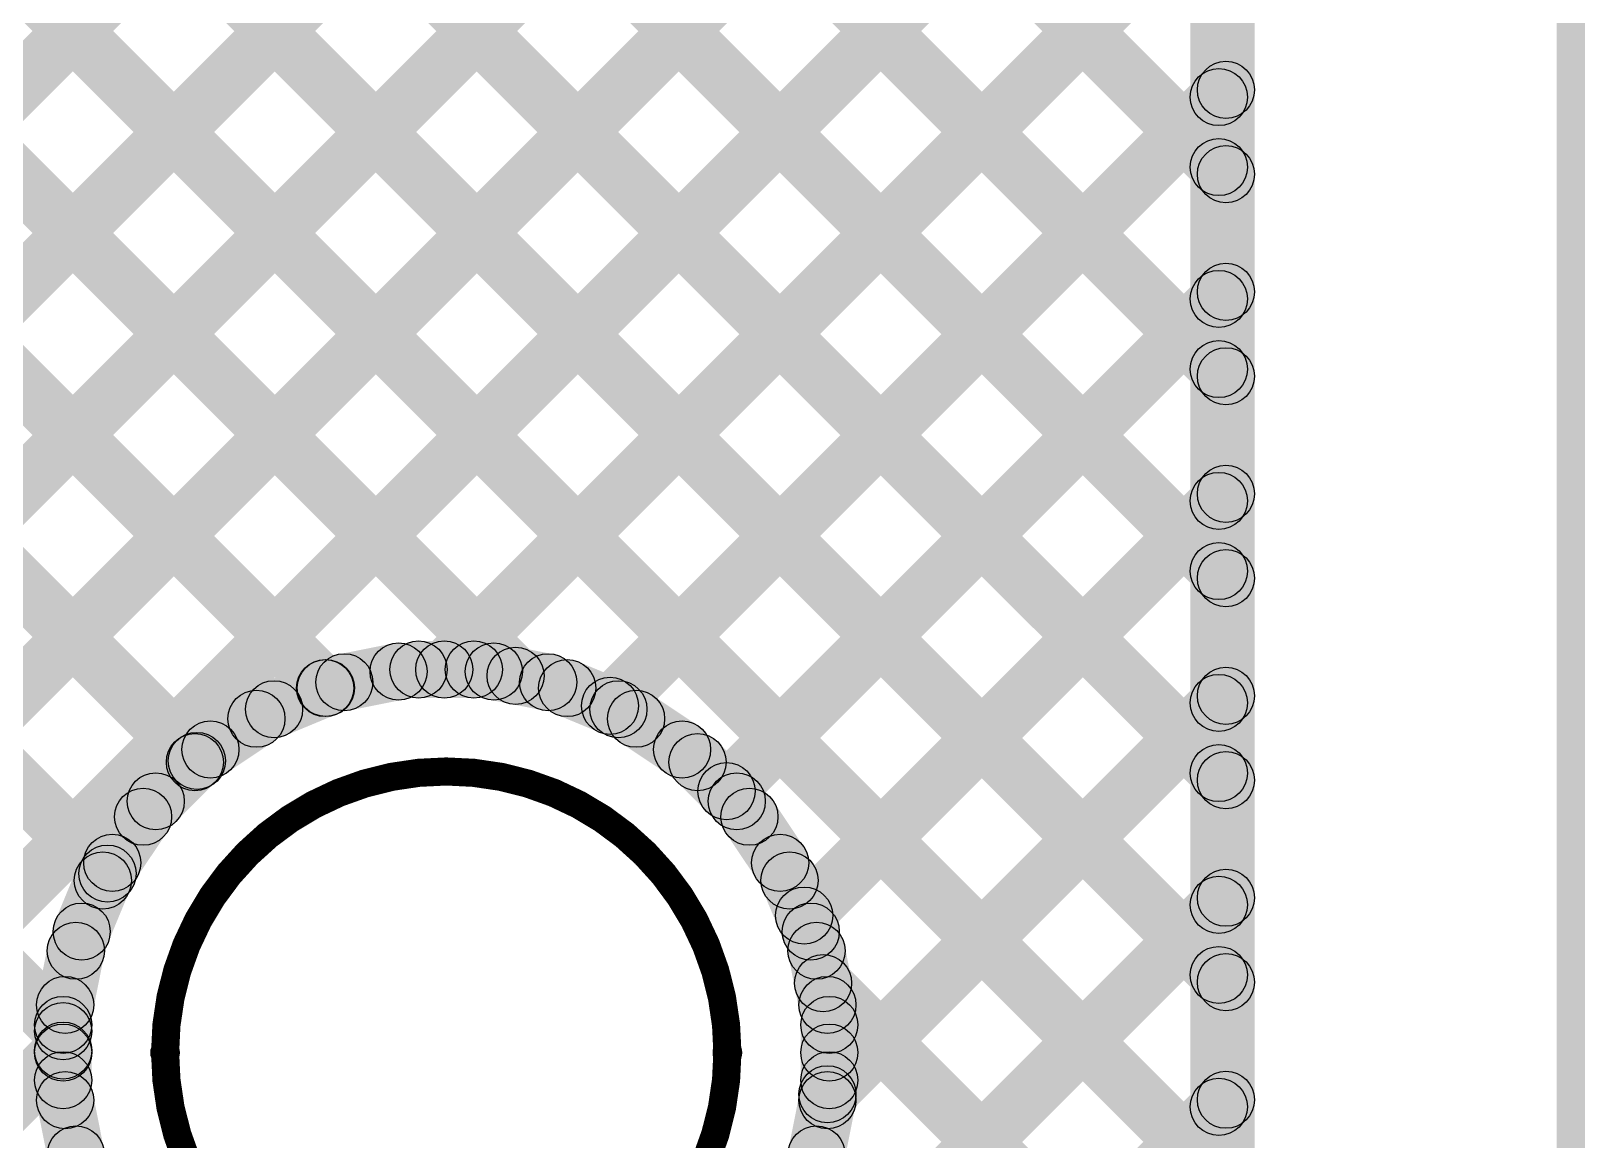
# Model space of a CAD drawing. Header units: millimetres. Extents: x 0 to 5.55, y 0 to 1.02.
# Drawn here: x 5.3357 to 5.5533, y 0.1007 to 0.2559 of the extents above; entities that cross this region are included whole.
import ezdxf

# ---------------------------------------------------------------- set-up
doc = ezdxf.new("R2010")
doc.units = ezdxf.units.MM
doc.header["$MEASUREMENT"] = 0
for name, color, linetype in [('BottomLayer', 5, 'Continuous'), ('Mechanical2', 216, 'Continuous'), ('MultiLayer', 9, 'Continuous'), ('TopLayer', 1, 'Continuous')]:
    doc.layers.add(name, color=color, linetype=linetype)

msp = doc.modelspace()

# ---------------------------------------------------------------- hatches: boundary and pattern name
at = {"layer": 'BottomLayer'}
for points in [[(4.4865, 0.99217), (4.49216, 0.99783), (5.34921, 0.14078), (5.34355, 0.13512)], [(4.51479, 0.99217), (4.52045, 0.99783), (5.36171, 0.15656), (5.35606, 0.1509)], [(4.54307, 0.99217), (4.54872, 0.99783), (5.37978, 0.16677), (5.37412, 0.16112)], [(4.57135, 0.99217), (4.57701, 0.99783), (5.40636, 0.16847), (5.40071, 0.16282)], [(4.59964, 0.99217), (4.60529, 0.99783), (5.50483, 0.09829), (5.49917, 0.09264)], [(4.62792, 0.99217), (4.63358, 0.99783), (5.50483, 0.12658), (5.49917, 0.12092)], [(4.6562, 0.99217), (4.66186, 0.99783), (5.50483, 0.15486), (5.49917, 0.1492)], [(4.68449, 0.99217), (4.69015, 0.99783), (5.50483, 0.18315), (5.49917, 0.17749)], [(4.71277, 0.99217), (4.71843, 0.99783), (5.50483, 0.21143), (5.49917, 0.20577)], [(4.74106, 0.99217), (4.74671, 0.99783), (5.50483, 0.23971), (5.49917, 0.23406)], [(5.506, 0.04143), (5.498, 0.04143), (5.498, 0.995), (5.506, 0.995)], [(4.93333, 0.51706), (4.93899, 0.52272), (5.343, 0.11871), (5.33734, 0.11305)], [(5.12985, 0.0386), (5.12419, 0.04426), (5.49917, 0.41924), (5.50483, 0.41358)], [(5.15813, 0.0386), (5.15248, 0.04426), (5.49917, 0.39095), (5.50483, 0.3853)], [(5.18642, 0.0386), (5.18076, 0.04426), (5.49917, 0.36267), (5.50483, 0.35701)], [(5.2147, 0.0386), (5.20905, 0.04426), (5.49917, 0.33439), (5.50483, 0.32873)], [(5.24299, 0.0386), (5.23733, 0.04426), (5.49917, 0.3061), (5.50483, 0.30044)], [(5.39637, 0.1637), (5.39071, 0.16936), (5.49917, 0.27782), (5.50483, 0.27216)], [(5.41957, 0.15862), (5.41392, 0.16428), (5.49917, 0.24953), (5.50483, 0.24388)], [(5.4359, 0.14666), (5.43024, 0.15232), (5.49917, 0.22125), (5.50483, 0.21559)], [(5.44676, 0.12924), (5.44111, 0.1349), (5.49917, 0.19296), (5.50483, 0.18731)], [(5.38033, 0.16082), (5.37877, 0.16866), (5.38637, 0.17018), (5.38793, 0.16233)], [(5.38994, 0.16253), (5.38994, 0.17053), (5.39769, 0.17053), (5.39769, 0.16253)], [(5.3997, 0.16233), (5.40126, 0.17018), (5.40887, 0.16866), (5.4073, 0.16082)], [(5.37124, 0.15726), (5.36817, 0.16466), (5.37534, 0.16762), (5.3784, 0.16023)], [(5.40923, 0.16023), (5.41229, 0.16762), (5.41946, 0.16466), (5.4164, 0.15726)], [(5.45002, 0.10421), (5.44436, 0.10987), (5.49917, 0.16468), (5.50483, 0.15902)], [(5.36301, 0.15201), (5.35857, 0.15866), (5.36501, 0.16297), (5.36946, 0.15632)], [(5.41817, 0.15632), (5.42262, 0.16297), (5.42907, 0.15866), (5.42462, 0.15201)], [(5.35597, 0.14525), (5.35031, 0.1509), (5.3558, 0.15639), (5.36145, 0.15073)], [(5.42618, 0.15073), (5.43184, 0.15639), (5.43732, 0.1509), (5.43166, 0.14525)], [(5.35038, 0.13724), (5.34373, 0.14168), (5.34804, 0.14813), (5.35469, 0.14369)], [(5.43294, 0.14369), (5.43959, 0.14813), (5.4439, 0.14168), (5.43725, 0.13724)], [(5.34647, 0.1283), (5.33908, 0.13136), (5.34204, 0.13853), (5.34944, 0.13546)], [(5.4382, 0.13546), (5.44559, 0.13853), (5.44856, 0.13136), (5.44117, 0.1283)], [(5.41269, 0.0386), (5.40704, 0.04426), (5.49917, 0.1364), (5.50483, 0.13074)], [(5.34437, 0.11877), (5.33652, 0.12033), (5.33804, 0.12793), (5.34588, 0.12637)], [(5.44175, 0.12637), (5.4496, 0.12793), (5.45111, 0.12033), (5.44326, 0.11877)], [(5.44375, 0.11977), (5.44941, 0.12543), (5.50483, 0.07001), (5.49917, 0.06435)], [(5.27127, 0.0386), (5.26561, 0.04426), (5.33734, 0.11599), (5.343, 0.11033)], [(5.34417, 0.11288), (5.33617, 0.11288), (5.33617, 0.11676), (5.34417, 0.11676)], [(5.45146, 0.11288), (5.44346, 0.11288), (5.44346, 0.11676), (5.45146, 0.11676)], [(5.34417, 0.10901), (5.33617, 0.10901), (5.33617, 0.11288), (5.34417, 0.11288)], [(5.45146, 0.10901), (5.44346, 0.10901), (5.44346, 0.11288), (5.45146, 0.11288)], [(5.33652, 0.10544), (5.34437, 0.107), (5.34588, 0.09939), (5.33804, 0.09783)], [(5.44098, 0.0386), (5.43532, 0.04426), (5.49917, 0.10811), (5.50483, 0.10245)], [(5.4496, 0.09783), (5.44175, 0.09939), (5.44326, 0.107), (5.45111, 0.10544)]]:
    msp.add_hatch(color=5, dxfattribs=at).paths.add_polyline_path(points)
h = msp.add_hatch(color=5, dxfattribs=at)
edge = h.paths.add_edge_path()
edge.add_arc((5.502, 0.2467), 0.004, 0, 360)
h = msp.add_hatch(color=5, dxfattribs=at)
edge = h.paths.add_edge_path()
edge.add_arc((5.502, 0.23689), 0.004, 0, 360)
h = msp.add_hatch(color=5, dxfattribs=at)
edge = h.paths.add_edge_path()
edge.add_arc((5.502, 0.21842), 0.004, 0, 360)
h = msp.add_hatch(color=5, dxfattribs=at)
edge = h.paths.add_edge_path()
edge.add_arc((5.502, 0.2086), 0.004, 0, 360)
h = msp.add_hatch(color=5, dxfattribs=at)
edge = h.paths.add_edge_path()
edge.add_arc((5.502, 0.19014), 0.004, 0, 360)
h = msp.add_hatch(color=5, dxfattribs=at)
edge = h.paths.add_edge_path()
edge.add_arc((5.502, 0.18032), 0.004, 0, 360)
h = msp.add_hatch(color=5, dxfattribs=at)
edge = h.paths.add_edge_path()
edge.add_arc((5.38715, 0.16625), 0.004, 0, 360)
h = msp.add_hatch(color=5, dxfattribs=at)
edge = h.paths.add_edge_path()
edge.add_arc((5.38994, 0.16653), 0.004, 0, 360)
h = msp.add_hatch(color=5, dxfattribs=at)
edge = h.paths.add_edge_path()
edge.add_arc((5.39354, 0.16653), 0.004, 0, 360)
h = msp.add_hatch(color=5, dxfattribs=at)
edge = h.paths.add_edge_path()
edge.add_arc((5.39769, 0.16653), 0.004, 0, 360)
h = msp.add_hatch(color=5, dxfattribs=at)
edge = h.paths.add_edge_path()
edge.add_arc((5.40048, 0.16625), 0.004, 0, 360)
h = msp.add_hatch(color=5, dxfattribs=at)
edge = h.paths.add_edge_path()
edge.add_arc((5.37687, 0.16393), 0.004, 0, 360)
h = msp.add_hatch(color=5, dxfattribs=at)
edge = h.paths.add_edge_path()
edge.add_arc((5.37695, 0.16394), 0.004, 0, 360)
h = msp.add_hatch(color=5, dxfattribs=at)
edge = h.paths.add_edge_path()
edge.add_arc((5.37955, 0.16474), 0.004, 0, 360)
h = msp.add_hatch(color=5, dxfattribs=at)
edge = h.paths.add_edge_path()
edge.add_arc((5.40353, 0.16565), 0.004, 0, 360)
h = msp.add_hatch(color=5, dxfattribs=at)
edge = h.paths.add_edge_path()
edge.add_arc((5.40809, 0.16474), 0.004, 0, 360)
h = msp.add_hatch(color=5, dxfattribs=at)
edge = h.paths.add_edge_path()
edge.add_arc((5.41076, 0.16393), 0.004, 0, 360)
h = msp.add_hatch(color=5, dxfattribs=at)
edge = h.paths.add_edge_path()
edge.add_arc((5.41675, 0.16145), 0.004, 0, 360)
h = msp.add_hatch(color=5, dxfattribs=at)
edge = h.paths.add_edge_path()
edge.add_arc((5.502, 0.16185), 0.004, 0, 360)
h = msp.add_hatch(color=5, dxfattribs=at)
edge = h.paths.add_edge_path()
edge.add_arc((5.36724, 0.15964), 0.004, 0, 360)
h = msp.add_hatch(color=5, dxfattribs=at)
edge = h.paths.add_edge_path()
edge.add_arc((5.36971, 0.16096), 0.004, 0, 360)
h = msp.add_hatch(color=5, dxfattribs=at)
edge = h.paths.add_edge_path()
edge.add_arc((5.41793, 0.16096), 0.004, 0, 360)
h = msp.add_hatch(color=5, dxfattribs=at)
edge = h.paths.add_edge_path()
edge.add_arc((5.4204, 0.15964), 0.004, 0, 360)
h = msp.add_hatch(color=5, dxfattribs=at)
edge = h.paths.add_edge_path()
edge.add_arc((5.36079, 0.15533), 0.004, 0, 360)
h = msp.add_hatch(color=5, dxfattribs=at)
edge = h.paths.add_edge_path()
edge.add_arc((5.42684, 0.15533), 0.004, 0, 360)
h = msp.add_hatch(color=5, dxfattribs=at)
edge = h.paths.add_edge_path()
edge.add_arc((5.35863, 0.15356), 0.004, 0, 360)
h = msp.add_hatch(color=5, dxfattribs=at)
edge = h.paths.add_edge_path()
edge.add_arc((5.35889, 0.15373), 0.004, 0, 360)
h = msp.add_hatch(color=5, dxfattribs=at)
edge = h.paths.add_edge_path()
edge.add_arc((5.42901, 0.15356), 0.004, 0, 360)
h = msp.add_hatch(color=5, dxfattribs=at)
edge = h.paths.add_edge_path()
edge.add_arc((5.502, 0.15203), 0.004, 0, 360)
h = msp.add_hatch(color=5, dxfattribs=at)
edge = h.paths.add_edge_path()
edge.add_arc((5.43307, 0.14949), 0.004, 0, 360)
h = msp.add_hatch(color=5, dxfattribs=at)
edge = h.paths.add_edge_path()
edge.add_arc((5.35314, 0.14807), 0.004, 0, 360)
h = msp.add_hatch(color=5, dxfattribs=at)
edge = h.paths.add_edge_path()
edge.add_arc((5.43449, 0.14807), 0.004, 0, 360)
h = msp.add_hatch(color=5, dxfattribs=at)
edge = h.paths.add_edge_path()
edge.add_arc((5.35137, 0.14591), 0.004, 0, 360)
h = msp.add_hatch(color=5, dxfattribs=at)
edge = h.paths.add_edge_path()
edge.add_arc((5.43627, 0.14591), 0.004, 0, 360)
h = msp.add_hatch(color=5, dxfattribs=at)
edge = h.paths.add_edge_path()
edge.add_arc((5.34638, 0.13795), 0.004, 0, 360)
h = msp.add_hatch(color=5, dxfattribs=at)
edge = h.paths.add_edge_path()
edge.add_arc((5.34706, 0.13946), 0.004, 0, 360)
h = msp.add_hatch(color=5, dxfattribs=at)
edge = h.paths.add_edge_path()
edge.add_arc((5.44057, 0.13946), 0.004, 0, 360)
h = msp.add_hatch(color=5, dxfattribs=at)
edge = h.paths.add_edge_path()
edge.add_arc((5.34574, 0.13699), 0.004, 0, 360)
h = msp.add_hatch(color=5, dxfattribs=at)
edge = h.paths.add_edge_path()
edge.add_arc((5.44189, 0.13699), 0.004, 0, 360)
h = msp.add_hatch(color=5, dxfattribs=at)
edge = h.paths.add_edge_path()
edge.add_arc((5.502, 0.13357), 0.004, 0, 360)
h = msp.add_hatch(color=5, dxfattribs=at)
edge = h.paths.add_edge_path()
edge.add_arc((5.44393, 0.13207), 0.004, 0, 360)
h = msp.add_hatch(color=5, dxfattribs=at)
edge = h.paths.add_edge_path()
edge.add_arc((5.34277, 0.12983), 0.004, 0, 360)
h = msp.add_hatch(color=5, dxfattribs=at)
edge = h.paths.add_edge_path()
edge.add_arc((5.44486, 0.12983), 0.004, 0, 360)
h = msp.add_hatch(color=5, dxfattribs=at)
edge = h.paths.add_edge_path()
edge.add_arc((5.34196, 0.12715), 0.004, 0, 360)
h = msp.add_hatch(color=5, dxfattribs=at)
edge = h.paths.add_edge_path()
edge.add_arc((5.44567, 0.12715), 0.004, 0, 360)
h = msp.add_hatch(color=5, dxfattribs=at)
edge = h.paths.add_edge_path()
edge.add_arc((5.44658, 0.1226), 0.004, 0, 360)
h = msp.add_hatch(color=5, dxfattribs=at)
edge = h.paths.add_edge_path()
edge.add_arc((5.502, 0.12375), 0.004, 0, 360)
h = msp.add_hatch(color=5, dxfattribs=at)
edge = h.paths.add_edge_path()
edge.add_arc((5.34045, 0.11955), 0.004, 0, 360)
h = msp.add_hatch(color=5, dxfattribs=at)
edge = h.paths.add_edge_path()
edge.add_arc((5.44719, 0.11955), 0.004, 0, 360)
h = msp.add_hatch(color=5, dxfattribs=at)
edge = h.paths.add_edge_path()
edge.add_arc((5.34017, 0.11676), 0.004, 0, 360)
h = msp.add_hatch(color=5, dxfattribs=at)
edge = h.paths.add_edge_path()
edge.add_arc((5.34017, 0.11588), 0.004, 0, 360)
h = msp.add_hatch(color=5, dxfattribs=at)
edge = h.paths.add_edge_path()
edge.add_arc((5.44746, 0.11676), 0.004, 0, 360)
h = msp.add_hatch(color=5, dxfattribs=at)
edge = h.paths.add_edge_path()
edge.add_arc((5.34017, 0.11316), 0.004, 0, 360)
h = msp.add_hatch(color=5, dxfattribs=at)
edge = h.paths.add_edge_path()
edge.add_arc((5.34017, 0.11288), 0.004, 0, 360)
h = msp.add_hatch(color=5, dxfattribs=at)
edge = h.paths.add_edge_path()
edge.add_arc((5.34017, 0.11288), 0.004, 0, 360)
h = msp.add_hatch(color=5, dxfattribs=at)
edge = h.paths.add_edge_path()
edge.add_arc((5.44746, 0.11288), 0.004, 0, 360)
h = msp.add_hatch(color=5, dxfattribs=at)
edge = h.paths.add_edge_path()
edge.add_arc((5.44746, 0.11288), 0.004, 0, 360)
h = msp.add_hatch(color=5, dxfattribs=at)
edge = h.paths.add_edge_path()
edge.add_arc((5.34017, 0.10901), 0.004, 0, 360)
h = msp.add_hatch(color=5, dxfattribs=at)
edge = h.paths.add_edge_path()
edge.add_arc((5.44719, 0.10704), 0.004, 0, 360)
h = msp.add_hatch(color=5, dxfattribs=at)
edge = h.paths.add_edge_path()
edge.add_arc((5.44746, 0.10901), 0.004, 0, 360)
h = msp.add_hatch(color=5, dxfattribs=at)
edge = h.paths.add_edge_path()
edge.add_arc((5.34045, 0.10622), 0.004, 0, 360)
h = msp.add_hatch(color=5, dxfattribs=at)
edge = h.paths.add_edge_path()
edge.add_arc((5.44719, 0.10622), 0.004, 0, 360)
h = msp.add_hatch(color=5, dxfattribs=at)
edge = h.paths.add_edge_path()
edge.add_arc((5.502, 0.10528), 0.004, 0, 360)
h = msp.add_hatch(color=5, dxfattribs=at)
edge = h.paths.add_edge_path()
edge.add_arc((5.34196, 0.09861), 0.004, 0, 360)
h = msp.add_hatch(color=5, dxfattribs=at)
edge = h.paths.add_edge_path()
edge.add_arc((5.44567, 0.09861), 0.004, 0, 360)
at = {"layer": 'Mechanical2'}
msp.add_hatch(color=216, dxfattribs=at).paths.add_polyline_path([(5.55327, -0.00129), (5.54933, -0.00129), (5.54933, 1.02233), (5.55327, 1.02233)])
h = msp.add_hatch(color=216, dxfattribs=at)
edge = h.paths.add_edge_path()
edge.add_arc((5.35445, 0.11288), 0.00197, 0, 360)
h = msp.add_hatch(color=216, dxfattribs=at)
edge = h.paths.add_edge_path()
edge.add_arc((5.43319, 0.11288), 0.00197, 0, 360)
at = {"layer": 'TopLayer'}
for points in [[(4.48794, 0.99074), (4.49359, 0.9964), (5.34921, 0.14078), (5.34355, 0.13512)], [(4.51622, 0.99074), (4.52188, 0.9964), (5.36171, 0.15656), (5.35606, 0.1509)], [(4.5445, 0.99074), (4.55016, 0.9964), (5.37978, 0.16677), (5.37412, 0.16112)], [(4.57278, 0.99074), (4.57844, 0.9964), (5.40636, 0.16847), (5.40071, 0.16282)], [(4.60107, 0.99074), (4.60673, 0.9964), (5.50583, 0.09729), (5.50017, 0.09164)], [(4.62935, 0.99074), (4.63501, 0.9964), (5.50583, 0.12558), (5.50017, 0.11992)], [(4.65764, 0.99074), (4.66329, 0.9964), (5.50583, 0.15386), (5.50017, 0.1482)], [(4.68592, 0.99074), (4.69158, 0.9964), (5.50583, 0.18215), (5.50017, 0.17649)], [(4.71421, 0.99074), (4.71986, 0.9964), (5.50583, 0.21043), (5.50017, 0.20477)], [(4.74249, 0.99074), (4.74815, 0.9964), (5.50583, 0.23871), (5.50017, 0.23306)], [(5.507, 0.04), (5.499, 0.04), (5.499, 0.99357), (5.507, 0.99357)], [(4.93333, 0.51706), (4.93899, 0.52272), (5.343, 0.11871), (5.33734, 0.11305)], [(5.12842, 0.03717), (5.12276, 0.04283), (5.50017, 0.42024), (5.50583, 0.41458)], [(5.1567, 0.03717), (5.15105, 0.04283), (5.50017, 0.39195), (5.50583, 0.3863)], [(5.18499, 0.03717), (5.17933, 0.04283), (5.50017, 0.36367), (5.50583, 0.35801)], [(5.21327, 0.03717), (5.20761, 0.04283), (5.50017, 0.33539), (5.50583, 0.32973)], [(5.24156, 0.03717), (5.2359, 0.04283), (5.50017, 0.3071), (5.50583, 0.30144)], [(5.39637, 0.1637), (5.39071, 0.16936), (5.50017, 0.27882), (5.50583, 0.27316)], [(5.41957, 0.15862), (5.41392, 0.16428), (5.50017, 0.25053), (5.50583, 0.24488)], [(5.4359, 0.14666), (5.43024, 0.15232), (5.50017, 0.22225), (5.50583, 0.21659)], [(5.44676, 0.12924), (5.44111, 0.1349), (5.50017, 0.19396), (5.50583, 0.18831)], [(5.38033, 0.16082), (5.37877, 0.16866), (5.38637, 0.17018), (5.38793, 0.16233)], [(5.38994, 0.16253), (5.38994, 0.17053), (5.39769, 0.17053), (5.39769, 0.16253)], [(5.3997, 0.16233), (5.40126, 0.17018), (5.40887, 0.16866), (5.4073, 0.16082)], [(5.37124, 0.15726), (5.36817, 0.16466), (5.37534, 0.16762), (5.3784, 0.16023)], [(5.40923, 0.16023), (5.41229, 0.16762), (5.41946, 0.16466), (5.4164, 0.15726)], [(5.45002, 0.10421), (5.44436, 0.10987), (5.50017, 0.16568), (5.50583, 0.16002)], [(5.36301, 0.15201), (5.35857, 0.15866), (5.36501, 0.16297), (5.36946, 0.15632)], [(5.41817, 0.15632), (5.42262, 0.16297), (5.42907, 0.15866), (5.42462, 0.15201)], [(5.35597, 0.14525), (5.35031, 0.1509), (5.3558, 0.15639), (5.36145, 0.15073)], [(5.42618, 0.15073), (5.43184, 0.15639), (5.43732, 0.1509), (5.43166, 0.14525)], [(5.35038, 0.13724), (5.34373, 0.14168), (5.34804, 0.14813), (5.35469, 0.14369)], [(5.43294, 0.14369), (5.43959, 0.14813), (5.4439, 0.14168), (5.43725, 0.13724)], [(5.34647, 0.1283), (5.33908, 0.13136), (5.34204, 0.13853), (5.34944, 0.13546)], [(5.41126, 0.03717), (5.4056, 0.04283), (5.50017, 0.1374), (5.50583, 0.13174)], [(5.4382, 0.13546), (5.44559, 0.13853), (5.44856, 0.13136), (5.44117, 0.1283)], [(5.34437, 0.11877), (5.33652, 0.12033), (5.33804, 0.12793), (5.34588, 0.12637)], [(5.44175, 0.12637), (5.4496, 0.12793), (5.45111, 0.12033), (5.44326, 0.11877)], [(5.44375, 0.11977), (5.44941, 0.12543), (5.50583, 0.06901), (5.50017, 0.06335)], [(5.26984, 0.03717), (5.26418, 0.04283), (5.33734, 0.11599), (5.343, 0.11033)], [(5.34417, 0.11288), (5.33617, 0.11288), (5.33617, 0.11676), (5.34417, 0.11676)], [(5.45146, 0.11288), (5.44346, 0.11288), (5.44346, 0.11676), (5.45146, 0.11676)], [(5.34417, 0.10901), (5.33617, 0.10901), (5.33617, 0.11288), (5.34417, 0.11288)], [(5.45146, 0.10901), (5.44346, 0.10901), (5.44346, 0.11288), (5.45146, 0.11288)], [(5.43955, 0.03717), (5.43389, 0.04283), (5.50017, 0.10911), (5.50583, 0.10345)], [(5.33652, 0.10544), (5.34437, 0.107), (5.34588, 0.09939), (5.33804, 0.09783)], [(5.4496, 0.09783), (5.44175, 0.09939), (5.44326, 0.107), (5.45111, 0.10544)]]:
    msp.add_hatch(color=1, dxfattribs=at).paths.add_polyline_path(points)
h = msp.add_hatch(color=1, dxfattribs=at)
edge = h.paths.add_edge_path()
edge.add_arc((5.503, 0.2477), 0.004, 0, 360)
h = msp.add_hatch(color=1, dxfattribs=at)
edge = h.paths.add_edge_path()
edge.add_arc((5.503, 0.23589), 0.004, 0, 360)
h = msp.add_hatch(color=1, dxfattribs=at)
edge = h.paths.add_edge_path()
edge.add_arc((5.503, 0.21942), 0.004, 0, 360)
h = msp.add_hatch(color=1, dxfattribs=at)
edge = h.paths.add_edge_path()
edge.add_arc((5.503, 0.2076), 0.004, 0, 360)
h = msp.add_hatch(color=1, dxfattribs=at)
edge = h.paths.add_edge_path()
edge.add_arc((5.503, 0.19114), 0.004, 0, 360)
h = msp.add_hatch(color=1, dxfattribs=at)
edge = h.paths.add_edge_path()
edge.add_arc((5.503, 0.17932), 0.004, 0, 360)
h = msp.add_hatch(color=1, dxfattribs=at)
edge = h.paths.add_edge_path()
edge.add_arc((5.38715, 0.16625), 0.004, 0, 360)
h = msp.add_hatch(color=1, dxfattribs=at)
edge = h.paths.add_edge_path()
edge.add_arc((5.38994, 0.16653), 0.004, 0, 360)
h = msp.add_hatch(color=1, dxfattribs=at)
edge = h.paths.add_edge_path()
edge.add_arc((5.39354, 0.16653), 0.004, 0, 360)
h = msp.add_hatch(color=1, dxfattribs=at)
edge = h.paths.add_edge_path()
edge.add_arc((5.39769, 0.16653), 0.004, 0, 360)
h = msp.add_hatch(color=1, dxfattribs=at)
edge = h.paths.add_edge_path()
edge.add_arc((5.40048, 0.16625), 0.004, 0, 360)
h = msp.add_hatch(color=1, dxfattribs=at)
edge = h.paths.add_edge_path()
edge.add_arc((5.37687, 0.16393), 0.004, 0, 360)
h = msp.add_hatch(color=1, dxfattribs=at)
edge = h.paths.add_edge_path()
edge.add_arc((5.37695, 0.16394), 0.004, 0, 360)
h = msp.add_hatch(color=1, dxfattribs=at)
edge = h.paths.add_edge_path()
edge.add_arc((5.37955, 0.16474), 0.004, 0, 360)
h = msp.add_hatch(color=1, dxfattribs=at)
edge = h.paths.add_edge_path()
edge.add_arc((5.40353, 0.16565), 0.004, 0, 360)
h = msp.add_hatch(color=1, dxfattribs=at)
edge = h.paths.add_edge_path()
edge.add_arc((5.40809, 0.16474), 0.004, 0, 360)
h = msp.add_hatch(color=1, dxfattribs=at)
edge = h.paths.add_edge_path()
edge.add_arc((5.41076, 0.16393), 0.004, 0, 360)
h = msp.add_hatch(color=1, dxfattribs=at)
edge = h.paths.add_edge_path()
edge.add_arc((5.41675, 0.16145), 0.004, 0, 360)
h = msp.add_hatch(color=1, dxfattribs=at)
edge = h.paths.add_edge_path()
edge.add_arc((5.503, 0.16285), 0.004, 0, 360)
h = msp.add_hatch(color=1, dxfattribs=at)
edge = h.paths.add_edge_path()
edge.add_arc((5.36724, 0.15964), 0.004, 0, 360)
h = msp.add_hatch(color=1, dxfattribs=at)
edge = h.paths.add_edge_path()
edge.add_arc((5.36971, 0.16096), 0.004, 0, 360)
h = msp.add_hatch(color=1, dxfattribs=at)
edge = h.paths.add_edge_path()
edge.add_arc((5.41793, 0.16096), 0.004, 0, 360)
h = msp.add_hatch(color=1, dxfattribs=at)
edge = h.paths.add_edge_path()
edge.add_arc((5.4204, 0.15964), 0.004, 0, 360)
h = msp.add_hatch(color=1, dxfattribs=at)
edge = h.paths.add_edge_path()
edge.add_arc((5.36079, 0.15533), 0.004, 0, 360)
h = msp.add_hatch(color=1, dxfattribs=at)
edge = h.paths.add_edge_path()
edge.add_arc((5.42684, 0.15533), 0.004, 0, 360)
h = msp.add_hatch(color=1, dxfattribs=at)
edge = h.paths.add_edge_path()
edge.add_arc((5.35863, 0.15356), 0.004, 0, 360)
h = msp.add_hatch(color=1, dxfattribs=at)
edge = h.paths.add_edge_path()
edge.add_arc((5.35889, 0.15373), 0.004, 0, 360)
h = msp.add_hatch(color=1, dxfattribs=at)
edge = h.paths.add_edge_path()
edge.add_arc((5.42901, 0.15356), 0.004, 0, 360)
h = msp.add_hatch(color=1, dxfattribs=at)
edge = h.paths.add_edge_path()
edge.add_arc((5.503, 0.15103), 0.004, 0, 360)
h = msp.add_hatch(color=1, dxfattribs=at)
edge = h.paths.add_edge_path()
edge.add_arc((5.43307, 0.14949), 0.004, 0, 360)
h = msp.add_hatch(color=1, dxfattribs=at)
edge = h.paths.add_edge_path()
edge.add_arc((5.35314, 0.14807), 0.004, 0, 360)
h = msp.add_hatch(color=1, dxfattribs=at)
edge = h.paths.add_edge_path()
edge.add_arc((5.43449, 0.14807), 0.004, 0, 360)
h = msp.add_hatch(color=1, dxfattribs=at)
edge = h.paths.add_edge_path()
edge.add_arc((5.35137, 0.14591), 0.004, 0, 360)
h = msp.add_hatch(color=1, dxfattribs=at)
edge = h.paths.add_edge_path()
edge.add_arc((5.43627, 0.14591), 0.004, 0, 360)
h = msp.add_hatch(color=1, dxfattribs=at)
edge = h.paths.add_edge_path()
edge.add_arc((5.34638, 0.13795), 0.004, 0, 360)
h = msp.add_hatch(color=1, dxfattribs=at)
edge = h.paths.add_edge_path()
edge.add_arc((5.34706, 0.13946), 0.004, 0, 360)
h = msp.add_hatch(color=1, dxfattribs=at)
edge = h.paths.add_edge_path()
edge.add_arc((5.44057, 0.13946), 0.004, 0, 360)
h = msp.add_hatch(color=1, dxfattribs=at)
edge = h.paths.add_edge_path()
edge.add_arc((5.34574, 0.13699), 0.004, 0, 360)
h = msp.add_hatch(color=1, dxfattribs=at)
edge = h.paths.add_edge_path()
edge.add_arc((5.44189, 0.13699), 0.004, 0, 360)
h = msp.add_hatch(color=1, dxfattribs=at)
edge = h.paths.add_edge_path()
edge.add_arc((5.503, 0.13457), 0.004, 0, 360)
h = msp.add_hatch(color=1, dxfattribs=at)
edge = h.paths.add_edge_path()
edge.add_arc((5.44393, 0.13207), 0.004, 0, 360)
h = msp.add_hatch(color=1, dxfattribs=at)
edge = h.paths.add_edge_path()
edge.add_arc((5.34277, 0.12983), 0.004, 0, 360)
h = msp.add_hatch(color=1, dxfattribs=at)
edge = h.paths.add_edge_path()
edge.add_arc((5.44486, 0.12983), 0.004, 0, 360)
h = msp.add_hatch(color=1, dxfattribs=at)
edge = h.paths.add_edge_path()
edge.add_arc((5.34196, 0.12715), 0.004, 0, 360)
h = msp.add_hatch(color=1, dxfattribs=at)
edge = h.paths.add_edge_path()
edge.add_arc((5.44567, 0.12715), 0.004, 0, 360)
h = msp.add_hatch(color=1, dxfattribs=at)
edge = h.paths.add_edge_path()
edge.add_arc((5.44658, 0.1226), 0.004, 0, 360)
h = msp.add_hatch(color=1, dxfattribs=at)
edge = h.paths.add_edge_path()
edge.add_arc((5.503, 0.12275), 0.004, 0, 360)
h = msp.add_hatch(color=1, dxfattribs=at)
edge = h.paths.add_edge_path()
edge.add_arc((5.34045, 0.11955), 0.004, 0, 360)
h = msp.add_hatch(color=1, dxfattribs=at)
edge = h.paths.add_edge_path()
edge.add_arc((5.44719, 0.11955), 0.004, 0, 360)
h = msp.add_hatch(color=1, dxfattribs=at)
edge = h.paths.add_edge_path()
edge.add_arc((5.34017, 0.11676), 0.004, 0, 360)
h = msp.add_hatch(color=1, dxfattribs=at)
edge = h.paths.add_edge_path()
edge.add_arc((5.34017, 0.11588), 0.004, 0, 360)
h = msp.add_hatch(color=1, dxfattribs=at)
edge = h.paths.add_edge_path()
edge.add_arc((5.44746, 0.11676), 0.004, 0, 360)
h = msp.add_hatch(color=1, dxfattribs=at)
edge = h.paths.add_edge_path()
edge.add_arc((5.34017, 0.11316), 0.004, 0, 360)
h = msp.add_hatch(color=1, dxfattribs=at)
edge = h.paths.add_edge_path()
edge.add_arc((5.34017, 0.11288), 0.004, 0, 360)
h = msp.add_hatch(color=1, dxfattribs=at)
edge = h.paths.add_edge_path()
edge.add_arc((5.34017, 0.11288), 0.004, 0, 360)
h = msp.add_hatch(color=1, dxfattribs=at)
edge = h.paths.add_edge_path()
edge.add_arc((5.44746, 0.11288), 0.004, 0, 360)
h = msp.add_hatch(color=1, dxfattribs=at)
edge = h.paths.add_edge_path()
edge.add_arc((5.44746, 0.11288), 0.004, 0, 360)
h = msp.add_hatch(color=1, dxfattribs=at)
edge = h.paths.add_edge_path()
edge.add_arc((5.34017, 0.10901), 0.004, 0, 360)
h = msp.add_hatch(color=1, dxfattribs=at)
edge = h.paths.add_edge_path()
edge.add_arc((5.44719, 0.10704), 0.004, 0, 360)
h = msp.add_hatch(color=1, dxfattribs=at)
edge = h.paths.add_edge_path()
edge.add_arc((5.44746, 0.10901), 0.004, 0, 360)
h = msp.add_hatch(color=1, dxfattribs=at)
edge = h.paths.add_edge_path()
edge.add_arc((5.34045, 0.10622), 0.004, 0, 360)
h = msp.add_hatch(color=1, dxfattribs=at)
edge = h.paths.add_edge_path()
edge.add_arc((5.44719, 0.10622), 0.004, 0, 360)
h = msp.add_hatch(color=1, dxfattribs=at)
edge = h.paths.add_edge_path()
edge.add_arc((5.503, 0.10628), 0.004, 0, 360)
h = msp.add_hatch(color=1, dxfattribs=at)
edge = h.paths.add_edge_path()
edge.add_arc((5.34196, 0.09861), 0.004, 0, 360)
h = msp.add_hatch(color=1, dxfattribs=at)
edge = h.paths.add_edge_path()
edge.add_arc((5.44567, 0.09861), 0.004, 0, 360)

# ---------------------------------------------------------------- linework, layer by layer
at = {"layer": 'BottomLayer'}
for centre in [(5.502, 0.2467), (5.502, 0.23689), (5.502, 0.21842), (5.502, 0.2086), (5.502, 0.19014), (5.502, 0.18032), (5.38715, 0.16625), (5.38994, 0.16653), (5.39354, 0.16653), (5.39769, 0.16653), (5.40048, 0.16625), (5.37687, 0.16393), (5.37695, 0.16394), (5.37955, 0.16474), (5.40353, 0.16565), (5.40809, 0.16474), (5.41076, 0.16393), (5.41675, 0.16145), (5.502, 0.16185), (5.36724, 0.15964), (5.36971, 0.16096), (5.41793, 0.16096), (5.4204, 0.15964), (5.36079, 0.15533), (5.42684, 0.15533), (5.35863, 0.15356), (5.35889, 0.15373), (5.42901, 0.15356), (5.502, 0.15203), (5.43307, 0.14949), (5.35314, 0.14807), (5.43449, 0.14807), (5.35137, 0.14591), (5.43627, 0.14591), (5.34638, 0.13795), (5.34706, 0.13946), (5.44057, 0.13946), (5.34574, 0.13699), (5.44189, 0.13699), (5.502, 0.13357), (5.44393, 0.13207), (5.34277, 0.12983), (5.44486, 0.12983), (5.34196, 0.12715), (5.44567, 0.12715), (5.44658, 0.1226), (5.502, 0.12375), (5.34045, 0.11955), (5.44719, 0.11955), (5.34017, 0.11676), (5.34017, 0.11588), (5.44746, 0.11676), (5.34017, 0.11316), (5.34017, 0.11288), (5.34017, 0.11288), (5.44746, 0.11288), (5.44746, 0.11288), (5.34017, 0.10901), (5.44719, 0.10704), (5.44746, 0.10901), (5.34045, 0.10622), (5.44719, 0.10622), (5.502, 0.10528), (5.34196, 0.09861), (5.44567, 0.09861)]:
    msp.add_circle(centre, 0.004, dxfattribs=at)
at = {"layer": 'Mechanical2', "const_width": 0.00394}
msp.add_lwpolyline([(5.43319, 0.11288, 1), (5.35445, 0.11288, 1)], format="xyb", close=True, dxfattribs=at)
at = {"layer": 'Mechanical2'}
for centre in [(5.35445, 0.11288), (5.43319, 0.11288)]:
    msp.add_circle(centre, 0.00197, dxfattribs=at)
at = {"layer": 'MultiLayer'}
for p, q in [((5.37517, 0.14777), (5.38233, 0.15074)), ((5.38233, 0.15074), (5.38994, 0.15225)), ((5.38994, 0.15225), (5.39769, 0.15225)), ((5.39769, 0.15225), (5.4053, 0.15074)), ((5.4053, 0.15074), (5.41247, 0.14777)), ((5.36872, 0.14346), (5.37517, 0.14777)), ((5.41247, 0.14777), (5.41891, 0.14346)), ((5.36324, 0.13798), (5.36872, 0.14346)), ((5.41891, 0.14346), (5.4244, 0.13798)), ((5.35893, 0.13153), (5.36324, 0.13798)), ((5.4244, 0.13798), (5.42871, 0.13153)), ((5.35596, 0.12437), (5.35893, 0.13153)), ((5.42871, 0.13153), (5.43167, 0.12437)), ((5.35445, 0.11676), (5.35596, 0.12437)), ((5.43167, 0.12437), (5.43319, 0.11676)), ((5.35445, 0.11288), (5.35445, 0.11676)), ((5.43319, 0.11676), (5.43319, 0.11288)), ((5.35445, 0.10901), (5.35445, 0.11288)), ((5.43319, 0.11288), (5.43319, 0.10901)), ((5.35596, 0.1014), (5.35445, 0.10901)), ((5.43319, 0.10901), (5.43167, 0.1014)), ((5.35893, 0.09423), (5.35596, 0.1014)), ((5.43167, 0.1014), (5.42871, 0.09423))]:
    msp.add_line(p, q, dxfattribs=at)
at = {"layer": 'TopLayer'}
for centre in [(5.503, 0.2477), (5.503, 0.23589), (5.503, 0.21942), (5.503, 0.2076), (5.503, 0.19114), (5.503, 0.17932), (5.38715, 0.16625), (5.38994, 0.16653), (5.39354, 0.16653), (5.39769, 0.16653), (5.40048, 0.16625), (5.37687, 0.16393), (5.37695, 0.16394), (5.37955, 0.16474), (5.40353, 0.16565), (5.40809, 0.16474), (5.41076, 0.16393), (5.41675, 0.16145), (5.503, 0.16285), (5.36724, 0.15964), (5.36971, 0.16096), (5.41793, 0.16096), (5.4204, 0.15964), (5.36079, 0.15533), (5.42684, 0.15533), (5.35863, 0.15356), (5.35889, 0.15373), (5.42901, 0.15356), (5.503, 0.15103), (5.43307, 0.14949), (5.35314, 0.14807), (5.43449, 0.14807), (5.35137, 0.14591), (5.43627, 0.14591), (5.34638, 0.13795), (5.34706, 0.13946), (5.44057, 0.13946), (5.34574, 0.13699), (5.44189, 0.13699), (5.503, 0.13457), (5.44393, 0.13207), (5.34277, 0.12983), (5.44486, 0.12983), (5.34196, 0.12715), (5.44567, 0.12715), (5.44658, 0.1226), (5.503, 0.12275), (5.34045, 0.11955), (5.44719, 0.11955), (5.34017, 0.11676), (5.34017, 0.11588), (5.44746, 0.11676), (5.34017, 0.11316), (5.34017, 0.11288), (5.34017, 0.11288), (5.44746, 0.11288), (5.44746, 0.11288), (5.34017, 0.10901), (5.44719, 0.10704), (5.44746, 0.10901), (5.34045, 0.10622), (5.44719, 0.10622), (5.503, 0.10628), (5.34196, 0.09861), (5.44567, 0.09861)]:
    msp.add_circle(centre, 0.004, dxfattribs=at)

doc.saveas('drawing.dxf')
